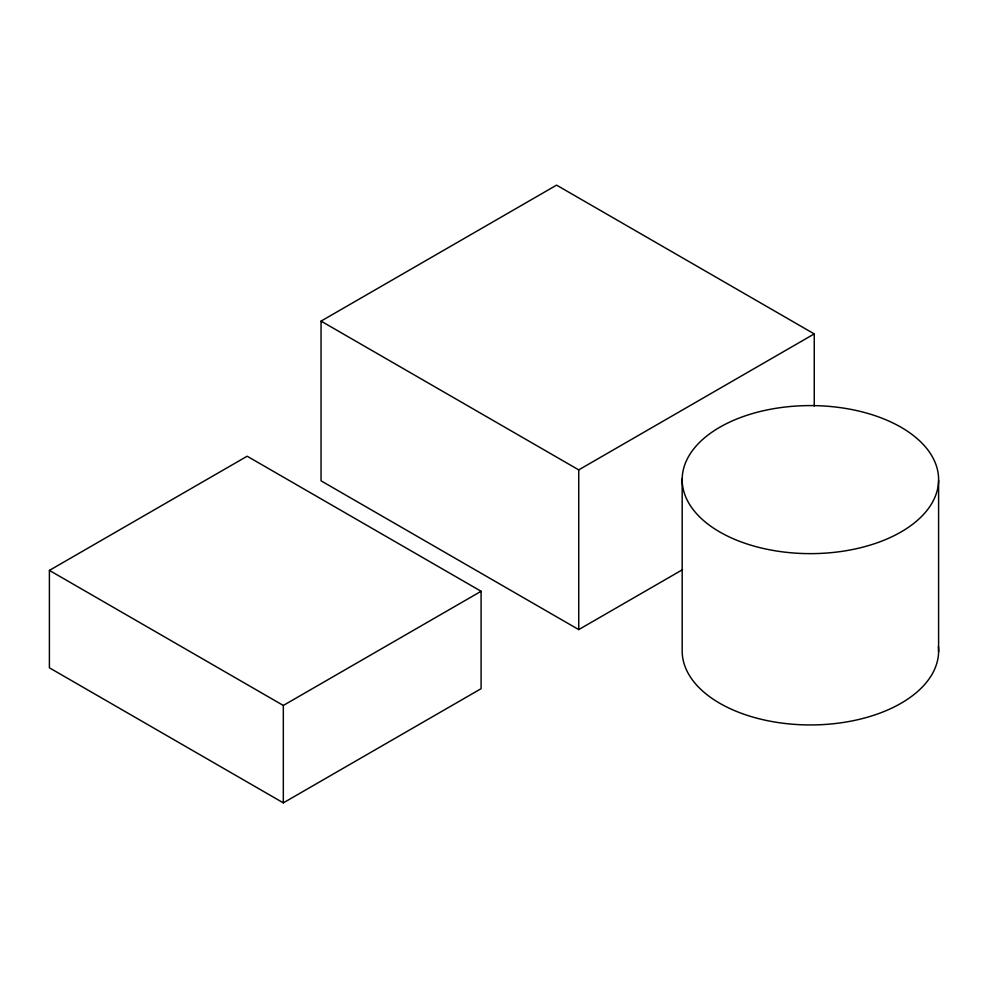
<?xml version="1.0" encoding="UTF-8"?>
<svg xmlns="http://www.w3.org/2000/svg" width="988" height="988" viewBox="0 0 988 988"><rect width="100%" height="100%" fill="white"/><g stroke="black" fill="none" stroke-linecap="round" stroke-linejoin="round"><path stroke-width="1.48" d="M682.523 569.681L578.733 629.603L321.051 480.835L321.051 321.112L556.577 185.139L814.248 333.907L814.248 406.08M49.4 570.397L247.161 456.221L481.094 591.281L481.094 688.685L283.321 802.861L49.4 667.814L49.4 570.397L283.321 705.457L481.094 591.281M321.051 321.112L578.733 469.88L814.248 333.907M938.6 480.514A128.218 74.026 0 0 1 744.94 543.264A128.218 74.026 0 0 1 747.632 415.059A128.218 74.026 0 0 1 938.6 480.514L938.6 651.808M682.177 478.711L682.177 650.018A128.218 74.026 0 0 0 813.408 724.92A128.218 74.026 0 0 0 938.39 646.523M578.733 469.88L578.733 629.603M283.321 705.457L283.321 802.861"/></g></svg>
